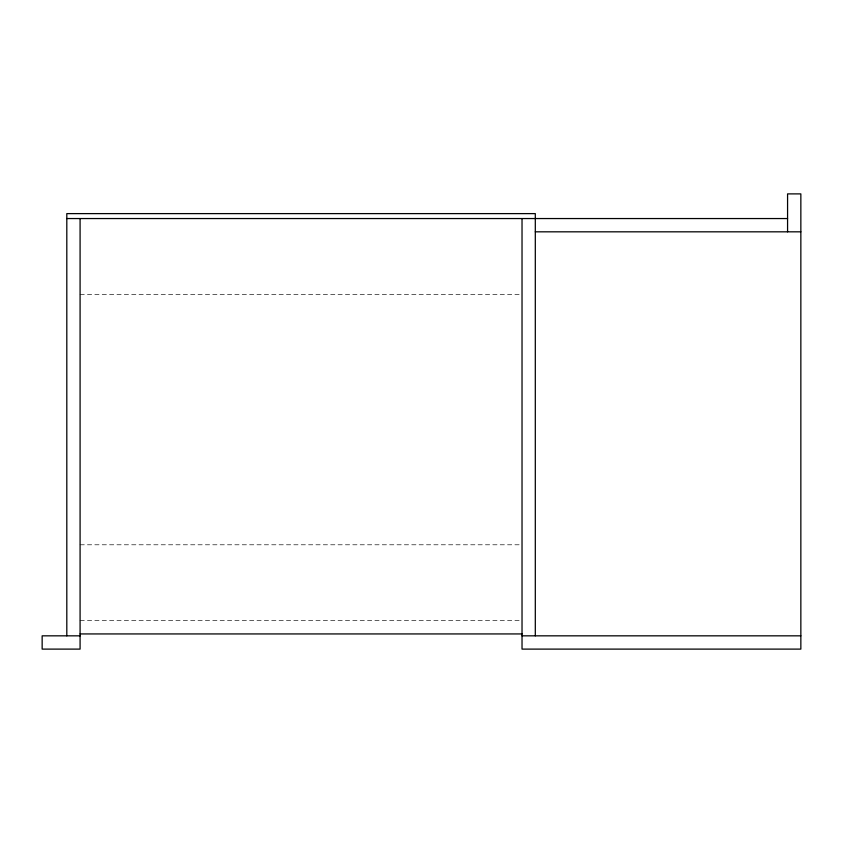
<?xml version="1.0" encoding="UTF-8"?>
<svg xmlns="http://www.w3.org/2000/svg" width="843" height="843" viewBox="0 0 843 843"><rect width="100%" height="100%" fill="white"/><g stroke="black" fill="none" stroke-linecap="round" stroke-linejoin="round"><path stroke-width="0.63" stroke-dasharray="4.21 3.16" d="M80.085 294.418L520.711 294.418M80.085 544.789L520.711 544.789M80.085 620.659L520.711 620.659"/><path stroke-width="1.26" d="M66.808 218.548L787.573 218.548M535.305 231.825L800.85 231.825M80.085 633.936L522.028 633.936M80.085 635.833L42.15 635.833L42.15 649.11L80.085 649.11L80.085 218.548M522.028 635.833L800.85 635.833M787.573 231.825L787.573 193.89L800.85 193.89L800.85 649.11L522.028 649.11L522.028 218.548M535.305 635.833L535.305 213.616L66.808 213.616L66.808 635.833"/></g></svg>
